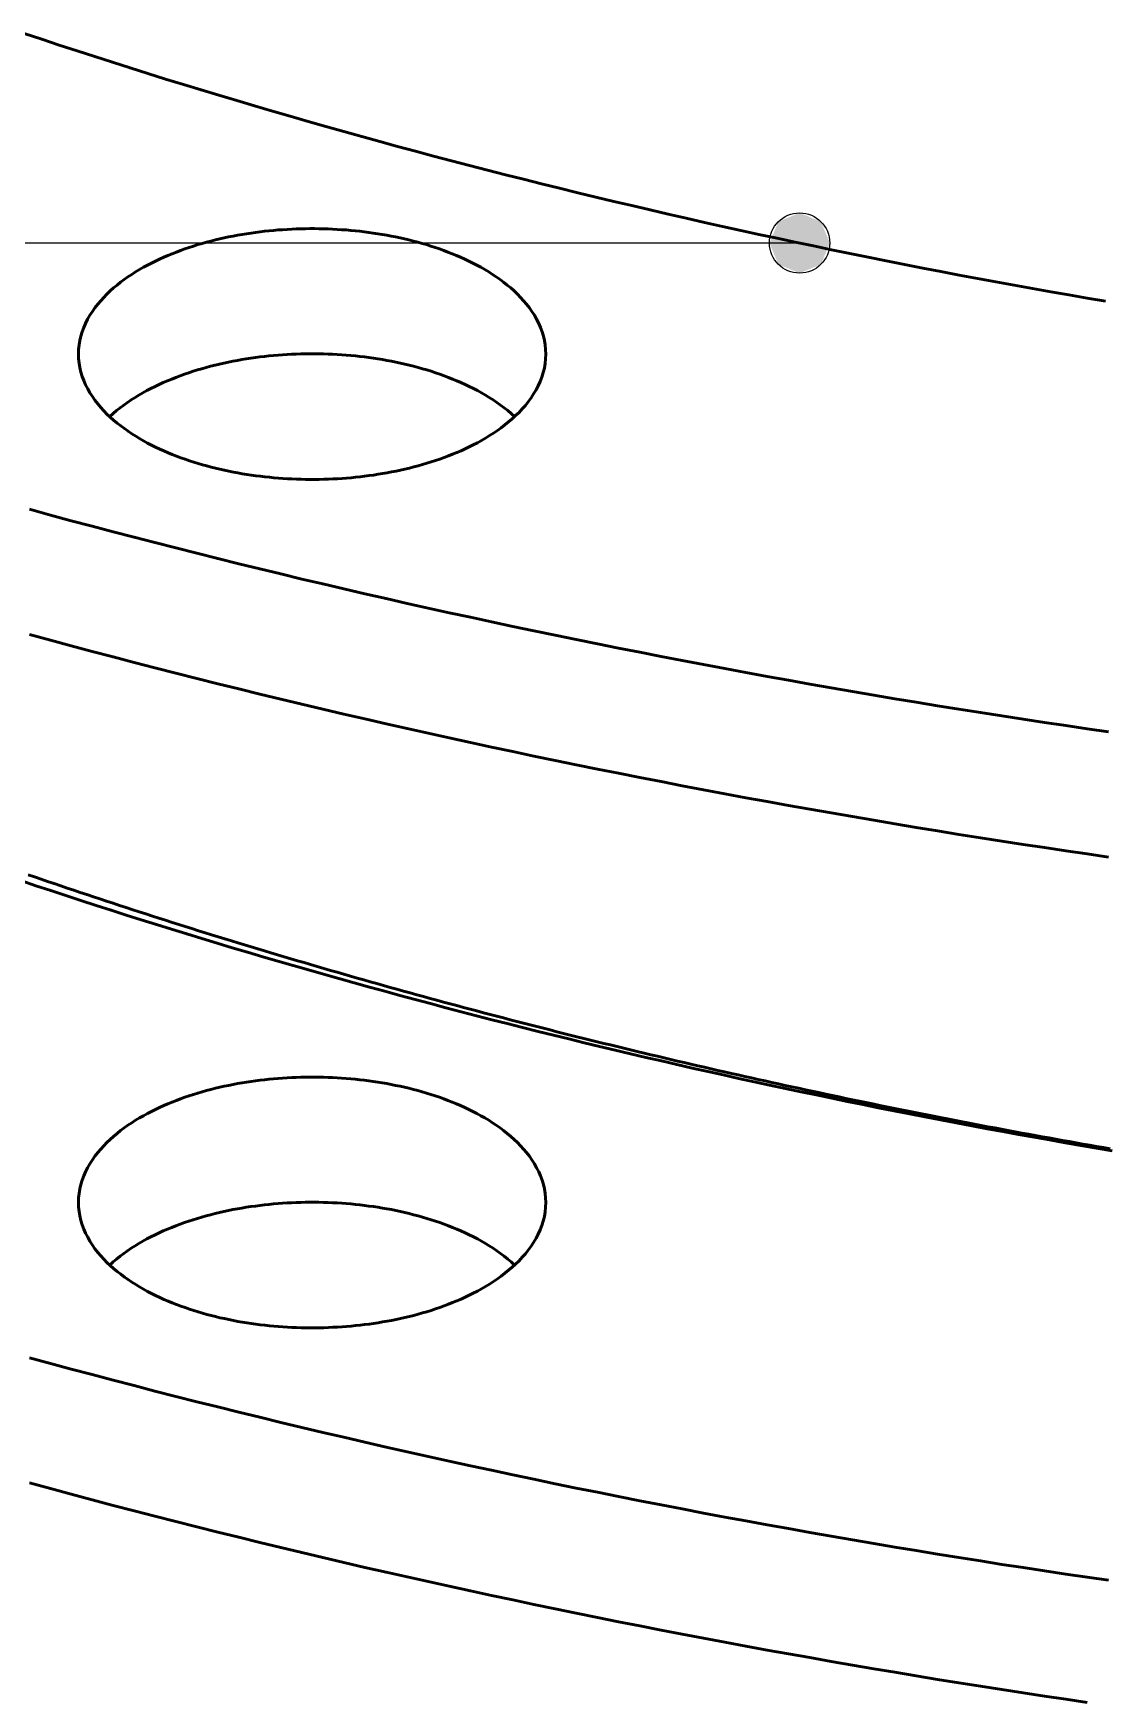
# Model space of a CAD drawing. Header units: millimetres. Extents: x 0 to 841, y 0 to 594.
# Drawn here: x 269.26 to 297.67, y 286.25 to 330.49 of the extents above; entities that cross this region are included whole.
import ezdxf

# ---------------------------------------------------------------- set-up
doc = ezdxf.new("R2010")
doc.units = ezdxf.units.MM
for name, color, linetype, lineweight in [('ACH', 7, 'CONTINUOUS', 13), ('COTA', 7, 'CONTINUOUS', 25), ('FINA', 7, 'CONTINUOUS', 25), ('VIS', 7, 'CONTINUOUS', 50)]:
    doc.layers.add(name, color=color, linetype=linetype, lineweight=lineweight)

msp = doc.modelspace()

# ---------------------------------------------------------------- hatches: boundary and pattern name
at = {"layer": 'ACH'}
h = msp.add_hatch(color=7, dxfattribs=at)
h.dxf.hatch_style = 1
h.paths.add_polyline_path([(290.384, 324.93), (290.149, 325.496), (289.584, 325.73), (289.018, 325.496), (288.784, 324.93), (289.018, 324.364), (289.584, 324.13), (290.149, 324.364)])

# ---------------------------------------------------------------- linework, layer by layer
at = {"layer": 'COTA'}
msp.add_line((289.584, 324.93), (97.44, 324.93), dxfattribs=at)
msp.add_circle((289.584, 324.93), 0.8, dxfattribs=at)
at = {"layer": 'FINA'}
for points in [[(269.009, 330.494), (269.477, 330.338), (269.945, 330.183), (270.414, 330.03), (270.883, 329.877), (271.352, 329.727), (271.822, 329.577), (272.293, 329.429), (272.764, 329.282), (273.235, 329.137), (273.706, 328.993), (274.178, 328.85), (274.651, 328.709), (275.124, 328.568), (275.597, 328.43), (276.071, 328.292), (276.545, 328.156), (277.019, 328.021), (277.494, 327.887), (277.969, 327.755), (278.444, 327.624), (278.92, 327.494), (279.396, 327.366), (279.872, 327.238), (280.349, 327.112), (280.826, 326.988), (281.304, 326.864), (281.782, 326.742), (282.26, 326.621), (282.738, 326.501), (283.217, 326.383), (283.696, 326.265), (284.175, 326.149), (284.655, 326.034), (285.134, 325.921), (285.615, 325.808), (286.095, 325.697), (286.576, 325.587), (287.057, 325.478), (287.538, 325.371), (288.02, 325.265), (288.502, 325.159), (288.984, 325.055), (289.466, 324.953), (289.949, 324.851), (290.431, 324.751), (290.914, 324.651), (291.398, 324.553), (291.881, 324.456), (292.365, 324.361), (292.849, 324.266), (293.333, 324.173), (293.818, 324.08), (294.302, 323.989), (294.787, 323.899), (295.272, 323.81), (295.758, 323.723), (296.243, 323.636), (296.729, 323.551), (297.215, 323.467), (297.701, 323.384)], [(269.009, 330.494), (269.477, 330.338), (269.945, 330.183), (270.414, 330.03), (270.883, 329.877), (271.352, 329.727), (271.822, 329.577), (272.293, 329.429), (272.764, 329.282), (273.235, 329.137), (273.706, 328.993), (274.178, 328.85), (274.651, 328.709), (275.124, 328.568), (275.597, 328.43), (276.071, 328.292), (276.545, 328.156), (277.019, 328.021), (277.494, 327.887), (277.969, 327.755), (278.444, 327.624), (278.92, 327.494), (279.396, 327.366), (279.872, 327.238), (280.349, 327.112), (280.826, 326.988), (281.304, 326.864), (281.782, 326.742), (282.26, 326.621), (282.738, 326.501), (283.217, 326.383), (283.696, 326.265), (284.175, 326.149), (284.655, 326.034), (285.134, 325.921), (285.615, 325.808), (286.095, 325.697), (286.576, 325.587), (287.057, 325.478), (287.538, 325.371), (288.02, 325.265), (288.502, 325.159), (288.984, 325.055), (289.466, 324.953), (289.949, 324.851), (290.431, 324.751), (290.914, 324.651), (291.398, 324.553), (291.881, 324.456), (292.365, 324.361), (292.849, 324.266), (293.333, 324.173), (293.818, 324.08), (294.302, 323.989), (294.787, 323.899), (295.272, 323.81), (295.758, 323.723), (296.243, 323.636), (296.729, 323.551), (297.215, 323.467), (297.701, 323.384)], [(270.453, 321.983), (270.457, 322.104), (270.469, 322.224), (270.489, 322.342), (270.517, 322.46), (270.552, 322.575), (270.594, 322.688), (270.642, 322.798), (270.696, 322.906), (270.756, 323.011), (270.821, 323.112), (270.89, 323.211), (270.964, 323.306), (271.042, 323.398), (271.123, 323.487), (271.207, 323.574), (271.294, 323.657), (271.384, 323.737), (271.476, 323.815), (271.571, 323.889), (271.667, 323.961), (271.766, 324.031), (271.866, 324.098), (271.968, 324.163), (272.071, 324.225), (272.175, 324.285), (272.281, 324.343), (272.388, 324.399), (272.496, 324.452), (272.605, 324.504), (272.714, 324.553), (272.825, 324.601), (272.937, 324.647), (273.049, 324.691), (273.162, 324.733), (273.275, 324.774), (273.389, 324.813), (273.504, 324.85), (273.619, 324.886), (273.735, 324.919), (273.851, 324.952), (273.967, 324.983), (274.084, 325.012), (274.201, 325.04), (274.319, 325.066), (274.437, 325.091), (274.555, 325.115), (274.673, 325.137), (274.792, 325.158), (274.911, 325.177), (275.03, 325.195), (275.149, 325.212), (275.269, 325.227), (275.389, 325.241), (275.509, 325.254), (275.629, 325.265), (275.749, 325.276), (275.869, 325.284), (275.989, 325.292), (276.109, 325.298), (276.23, 325.303), (276.35, 325.307), (276.471, 325.31), (276.591, 325.311), (276.712, 325.311), (276.832, 325.31), (276.953, 325.307), (277.073, 325.303), (277.194, 325.298), (277.314, 325.292), (277.434, 325.284), (277.554, 325.276), (277.675, 325.265), (277.794, 325.254), (277.914, 325.241), (278.034, 325.227), (278.154, 325.212), (278.273, 325.195), (278.392, 325.177), (278.511, 325.158), (278.63, 325.137), (278.748, 325.115), (278.866, 325.091), (278.984, 325.066), (279.102, 325.04), (279.219, 325.012), (279.336, 324.983), (279.452, 324.952), (279.569, 324.919), (279.684, 324.886), (279.799, 324.85), (279.914, 324.813), (280.028, 324.774), (280.142, 324.733), (280.254, 324.691), (280.367, 324.647), (280.478, 324.601), (280.589, 324.553), (280.698, 324.504), (280.807, 324.452), (280.915, 324.399), (281.022, 324.343), (281.128, 324.285), (281.232, 324.225), (281.335, 324.163), (281.437, 324.098), (281.537, 324.031), (281.636, 323.961), (281.732, 323.889), (281.827, 323.815), (281.919, 323.737), (282.009, 323.657), (282.096, 323.574), (282.18, 323.487), (282.261, 323.398), (282.339, 323.306), (282.413, 323.211), (282.482, 323.112), (282.547, 323.011), (282.607, 322.906), (282.661, 322.798), (282.709, 322.688), (282.751, 322.575), (282.786, 322.46), (282.814, 322.342), (282.834, 322.224), (282.846, 322.104), (282.85, 321.983)], [(281.034, 319.63), (280.927, 319.574), (280.82, 319.52), (280.711, 319.468), (280.601, 319.418), (280.49, 319.37), (280.379, 319.324), (280.266, 319.28), (280.153, 319.238), (280.04, 319.197), (279.926, 319.158), (279.811, 319.12), (279.696, 319.085), (279.58, 319.05), (279.464, 319.018), (279.347, 318.987), (279.23, 318.957), (279.113, 318.929), (278.995, 318.903), (278.877, 318.877), (278.759, 318.854), (278.64, 318.831), (278.522, 318.811), (278.403, 318.791), (278.283, 318.773), (278.164, 318.756), (278.044, 318.741), (277.924, 318.726), (277.804, 318.714), (277.684, 318.702), (277.564, 318.692), (277.444, 318.683), (277.323, 318.675), (277.203, 318.669), (277.082, 318.664), (276.962, 318.66), (276.841, 318.657), (276.721, 318.656), (276.6, 318.656), (276.479, 318.657), (276.359, 318.659), (276.238, 318.663), (276.117, 318.668), (275.997, 318.674), (275.877, 318.682), (275.756, 318.69), (275.636, 318.7), (275.516, 318.712), (275.396, 318.724), (275.276, 318.738), (275.156, 318.754), (275.037, 318.77), (274.918, 318.788), (274.799, 318.808), (274.68, 318.828), (274.561, 318.85), (274.443, 318.874), (274.325, 318.899), (274.207, 318.925), (274.09, 318.953), (273.973, 318.982), (273.856, 319.013), (273.74, 319.046), (273.624, 319.079), (273.509, 319.115), (273.394, 319.152), (273.28, 319.191), (273.166, 319.232), (273.053, 319.274), (272.941, 319.318), (272.829, 319.364), (272.718, 319.411), (272.608, 319.461), (272.499, 319.513), (272.391, 319.566), (272.284, 319.622), (272.178, 319.68), (272.074, 319.74), (271.97, 319.802), (271.868, 319.867), (271.768, 319.934), (271.67, 320.003), (271.573, 320.076), (271.478, 320.15), (271.386, 320.228), (271.296, 320.308), (271.208, 320.391), (271.124, 320.478), (271.043, 320.567), (270.965, 320.659), (270.891, 320.755), (270.822, 320.853), (270.757, 320.955), (270.697, 321.06), (270.643, 321.167), (270.594, 321.278), (270.552, 321.391), (270.517, 321.506), (270.49, 321.624), (270.47, 321.743), (270.457, 321.863), (270.453, 321.983)], [(271.281, 320.322), (271.37, 320.403), (271.463, 320.481), (271.557, 320.557), (271.654, 320.629), (271.752, 320.7), (271.852, 320.767), (271.954, 320.832), (272.058, 320.895), (272.162, 320.956), (272.268, 321.014), (272.375, 321.07), (272.483, 321.124), (272.592, 321.176), (272.703, 321.226), (272.813, 321.274), (272.925, 321.32), (273.038, 321.365), (273.151, 321.407), (273.265, 321.448), (273.379, 321.487), (273.494, 321.525), (273.609, 321.561), (273.725, 321.595), (273.842, 321.627), (273.959, 321.659), (274.076, 321.688), (274.193, 321.716), (274.311, 321.743), (274.43, 321.768), (274.548, 321.792), (274.667, 321.814), (274.786, 321.835), (274.905, 321.854), (275.025, 321.872), (275.145, 321.889), (275.265, 321.905), (275.385, 321.919), (275.505, 321.932), (275.625, 321.943), (275.746, 321.953), (275.866, 321.962), (275.987, 321.97), (276.108, 321.976), (276.228, 321.981), (276.349, 321.985), (276.47, 321.988), (276.591, 321.989), (276.712, 321.989), (276.833, 321.988), (276.954, 321.985), (277.075, 321.981), (277.195, 321.976), (277.316, 321.97), (277.437, 321.962), (277.557, 321.953), (277.678, 321.943), (277.798, 321.932), (277.918, 321.919), (278.038, 321.905), (278.158, 321.889), (278.278, 321.872), (278.398, 321.854), (278.517, 321.835), (278.636, 321.814), (278.755, 321.792), (278.873, 321.768), (278.992, 321.743), (279.11, 321.716), (279.227, 321.688), (279.344, 321.659), (279.461, 321.627), (279.578, 321.595), (279.694, 321.561), (279.809, 321.525), (279.924, 321.487), (280.038, 321.448), (280.152, 321.407), (280.265, 321.365), (280.378, 321.32), (280.49, 321.274), (280.6, 321.226), (280.711, 321.176), (280.82, 321.124), (280.928, 321.07), (281.035, 321.014), (281.141, 320.956), (281.246, 320.895), (281.349, 320.832), (281.451, 320.767), (281.551, 320.7), (281.649, 320.629), (281.746, 320.557), (281.84, 320.481), (281.933, 320.403), (282.022, 320.322)], [(282.85, 321.983), (282.845, 321.859), (282.832, 321.735), (282.811, 321.612), (282.781, 321.49), (282.744, 321.371), (282.699, 321.255), (282.648, 321.141), (282.59, 321.031), (282.527, 320.923), (282.458, 320.819), (282.384, 320.718), (282.307, 320.621), (282.225, 320.527), (282.139, 320.436), (282.05, 320.348), (281.958, 320.264), (281.864, 320.182), (281.767, 320.104), (281.668, 320.028), (281.566, 319.956), (281.463, 319.885), (281.358, 319.818), (281.252, 319.753), (281.144, 319.69), (281.034, 319.63)], [(269.156, 317.862), (269.709, 317.711), (270.263, 317.561), (270.817, 317.413), (271.371, 317.267), (271.926, 317.122), (272.481, 316.978), (273.037, 316.836), (273.593, 316.695), (274.149, 316.556), (274.705, 316.418), (275.262, 316.282), (275.82, 316.147), (276.377, 316.013), (276.935, 315.881), (277.494, 315.751), (278.052, 315.621), (278.611, 315.493), (279.171, 315.367), (279.73, 315.242), (280.29, 315.118), (280.851, 314.996), (281.411, 314.875), (281.972, 314.755), (282.533, 314.637), (283.095, 314.521), (283.656, 314.405), (284.218, 314.291), (284.781, 314.178), (285.343, 314.067), (285.906, 313.957), (286.469, 313.848), (287.032, 313.741), (287.596, 313.635), (288.16, 313.531), (288.724, 313.427), (289.288, 313.326), (289.853, 313.225), (290.417, 313.126), (290.982, 313.028), (291.548, 312.931), (292.113, 312.836), (292.679, 312.742), (293.245, 312.649), (293.811, 312.558), (294.377, 312.468), (294.944, 312.379), (295.51, 312.292), (296.077, 312.206), (296.644, 312.121), (297.212, 312.037), (297.779, 311.955)], [(269.156, 314.54), (269.709, 314.389), (270.263, 314.239), (270.817, 314.091), (271.371, 313.945), (271.926, 313.8), (272.481, 313.656), (273.037, 313.514), (273.593, 313.373), (274.149, 313.234), (274.705, 313.096), (275.262, 312.96), (275.82, 312.825), (276.377, 312.691), (276.935, 312.559), (277.494, 312.429), (278.052, 312.299), (278.611, 312.171), (279.171, 312.045), (279.73, 311.92), (280.29, 311.796), (280.851, 311.674), (281.411, 311.553), (281.972, 311.433), (282.533, 311.315), (283.095, 311.198), (283.656, 311.083), (284.218, 310.969), (284.781, 310.856), (285.343, 310.745), (285.906, 310.635), (286.469, 310.526), (287.032, 310.419), (287.596, 310.313), (288.16, 310.209), (288.724, 310.105), (289.288, 310.004), (289.853, 309.903), (290.417, 309.804), (290.982, 309.706), (291.548, 309.609), (292.113, 309.514), (292.679, 309.42), (293.245, 309.327), (293.811, 309.236), (294.377, 309.146), (294.944, 309.057), (295.51, 308.97), (296.077, 308.884), (296.644, 308.799), (297.212, 308.715), (297.779, 308.633)], [(268.921, 308.008), (269.319, 307.874), (269.718, 307.742), (270.118, 307.61), (270.518, 307.48), (270.918, 307.35), (271.318, 307.222), (271.719, 307.094), (272.12, 306.967), (272.521, 306.842), (272.923, 306.717), (273.325, 306.593), (273.727, 306.471), (274.129, 306.349), (274.532, 306.228), (274.935, 306.108), (275.339, 305.989), (275.742, 305.871), (276.146, 305.754), (276.551, 305.638), (276.955, 305.523), (277.36, 305.409), (277.765, 305.296), (278.17, 305.183), (278.576, 305.072), (278.981, 304.961), (279.387, 304.852), (279.794, 304.743), (280.2, 304.636), (280.607, 304.529), (281.014, 304.423), (281.421, 304.318), (281.829, 304.214), (282.236, 304.111), (282.644, 304.008), (283.052, 303.907), (283.461, 303.807), (283.869, 303.707), (284.278, 303.608), (284.687, 303.511), (285.096, 303.414), (285.506, 303.318), (285.915, 303.223), (286.325, 303.128), (286.735, 303.035), (287.145, 302.943), (287.556, 302.851), (287.966, 302.76), (288.377, 302.67), (288.788, 302.581), (289.2, 302.493), (289.611, 302.406), (290.022, 302.319), (290.434, 302.234), (290.846, 302.149), (291.258, 302.065), (291.67, 301.982), (292.083, 301.9), (292.496, 301.819), (292.908, 301.738), (293.321, 301.659), (293.734, 301.58), (294.148, 301.502), (294.561, 301.425), (294.975, 301.349), (295.388, 301.273), (295.802, 301.199), (296.216, 301.125), (296.63, 301.052), (297.045, 300.98), (297.459, 300.909), (297.874, 300.838)], [(269.115, 308.164), (269.288, 308.105), (269.461, 308.046), (269.634, 307.987), (269.807, 307.928), (269.981, 307.869), (270.154, 307.81), (270.327, 307.752), (270.501, 307.694), (270.674, 307.636), (270.848, 307.578), (271.022, 307.521), (271.196, 307.463), (271.369, 307.406), (271.543, 307.349), (271.717, 307.292), (271.891, 307.236), (272.065, 307.179), (272.24, 307.123), (272.414, 307.067), (272.588, 307.011), (272.762, 306.956), (272.937, 306.9), (273.111, 306.845), (273.286, 306.79), (273.46, 306.735), (273.635, 306.68), (273.81, 306.626), (273.984, 306.572), (274.159, 306.517), (274.334, 306.463), (274.509, 306.41), (274.684, 306.356), (274.859, 306.303), (275.034, 306.249), (275.209, 306.196), (275.384, 306.144), (275.56, 306.091), (275.735, 306.039), (275.91, 305.986), (276.086, 305.934), (276.261, 305.882), (276.437, 305.831), (276.612, 305.779), (276.788, 305.728), (276.964, 305.676), (277.139, 305.626), (277.315, 305.575), (277.491, 305.524), (277.667, 305.474), (277.843, 305.423), (278.019, 305.373), (278.195, 305.323), (278.371, 305.274), (278.547, 305.224), (278.724, 305.175), (278.9, 305.126), (279.076, 305.077), (279.252, 305.028), (279.429, 304.979), (279.605, 304.931), (279.782, 304.882), (279.958, 304.834), (280.135, 304.786), (280.312, 304.739), (280.488, 304.691), (280.665, 304.644), (280.842, 304.597), (281.019, 304.549), (281.196, 304.503), (281.373, 304.456), (281.55, 304.409), (281.727, 304.363), (281.904, 304.317), (282.081, 304.271), (282.258, 304.225), (282.435, 304.18), (282.613, 304.134), (282.79, 304.089), (282.967, 304.044), (283.145, 303.999), (283.322, 303.954), (283.499, 303.91), (283.677, 303.865), (283.855, 303.821), (284.032, 303.777), (284.21, 303.733), (284.388, 303.689), (284.565, 303.646), (284.743, 303.602), (284.921, 303.559), (285.099, 303.516), (285.277, 303.473), (285.455, 303.431), (285.633, 303.388), (285.811, 303.346), (285.989, 303.304), (286.167, 303.262), (286.345, 303.22), (286.523, 303.178), (286.701, 303.137), (286.88, 303.096), (287.058, 303.054), (287.236, 303.013), (287.415, 302.973), (287.593, 302.932), (287.772, 302.892), (287.95, 302.851), (288.129, 302.811), (288.307, 302.771), (288.486, 302.731), (288.665, 302.692), (288.843, 302.652), (289.022, 302.613), (289.201, 302.574), (289.38, 302.535), (289.558, 302.496), (289.737, 302.458), (289.916, 302.419), (290.095, 302.381), (290.274, 302.343), (290.453, 302.305), (290.632, 302.267), (290.811, 302.23), (290.99, 302.192), (291.17, 302.155), (291.349, 302.118), (291.528, 302.081), (291.707, 302.044), (291.887, 302.007), (292.066, 301.971), (292.245, 301.935), (292.425, 301.899), (292.604, 301.863), (292.784, 301.827), (292.963, 301.791), (293.143, 301.756), (293.322, 301.72), (293.502, 301.685), (293.681, 301.65), (293.861, 301.616), (294.041, 301.581), (294.22, 301.546), (294.4, 301.512), (294.58, 301.478), (294.76, 301.444), (294.94, 301.41), (295.119, 301.377), (295.299, 301.343), (295.479, 301.31), (295.659, 301.276), (295.839, 301.243), (296.019, 301.211), (296.199, 301.178), (296.379, 301.145), (296.559, 301.113), (296.74, 301.081), (296.92, 301.049), (297.1, 301.017), (297.28, 300.985), (297.46, 300.954), (297.641, 300.922), (297.821, 300.891)], [(270.453, 299.467), (270.457, 299.588), (270.469, 299.708), (270.489, 299.826), (270.517, 299.944), (270.552, 300.059), (270.594, 300.172), (270.642, 300.282), (270.696, 300.39), (270.756, 300.495), (270.821, 300.596), (270.89, 300.695), (270.964, 300.79), (271.042, 300.882), (271.123, 300.971), (271.207, 301.058), (271.294, 301.141), (271.384, 301.221), (271.476, 301.299), (271.571, 301.373), (271.667, 301.445), (271.766, 301.515), (271.866, 301.582), (271.968, 301.647), (272.071, 301.709), (272.175, 301.769), (272.281, 301.827), (272.388, 301.883), (272.496, 301.936), (272.605, 301.988), (272.714, 302.037), (272.825, 302.085), (272.937, 302.131), (273.049, 302.175), (273.162, 302.217), (273.275, 302.258), (273.389, 302.297), (273.504, 302.334), (273.619, 302.37), (273.735, 302.403), (273.851, 302.436), (273.967, 302.467), (274.084, 302.496), (274.201, 302.524), (274.319, 302.55), (274.437, 302.575), (274.555, 302.599), (274.673, 302.621), (274.792, 302.642), (274.911, 302.661), (275.03, 302.679), (275.149, 302.696), (275.269, 302.711), (275.389, 302.725), (275.509, 302.738), (275.629, 302.749), (275.749, 302.76), (275.869, 302.768), (275.989, 302.776), (276.109, 302.782), (276.23, 302.787), (276.35, 302.791), (276.471, 302.794), (276.591, 302.795), (276.712, 302.795), (276.832, 302.794), (276.953, 302.791), (277.073, 302.787), (277.194, 302.782), (277.314, 302.776), (277.434, 302.768), (277.554, 302.76), (277.675, 302.749), (277.794, 302.738), (277.914, 302.725), (278.034, 302.711), (278.154, 302.696), (278.273, 302.679), (278.392, 302.661), (278.511, 302.642), (278.63, 302.621), (278.748, 302.599), (278.866, 302.575), (278.984, 302.55), (279.102, 302.524), (279.219, 302.496), (279.336, 302.467), (279.452, 302.436), (279.569, 302.403), (279.684, 302.37), (279.799, 302.334), (279.914, 302.297), (280.028, 302.258), (280.142, 302.217), (280.254, 302.175), (280.367, 302.131), (280.478, 302.085), (280.589, 302.037), (280.698, 301.988), (280.807, 301.936), (280.915, 301.883), (281.022, 301.827), (281.128, 301.769), (281.232, 301.709), (281.335, 301.647), (281.437, 301.582), (281.537, 301.515), (281.636, 301.445), (281.732, 301.373), (281.827, 301.299), (281.919, 301.221), (282.009, 301.141), (282.096, 301.058), (282.18, 300.971), (282.261, 300.882), (282.339, 300.79), (282.413, 300.695), (282.482, 300.596), (282.547, 300.495), (282.607, 300.39), (282.661, 300.282), (282.709, 300.172), (282.751, 300.059), (282.786, 299.944), (282.814, 299.826), (282.834, 299.708), (282.846, 299.588), (282.85, 299.467)], [(281.034, 297.114), (280.927, 297.058), (280.82, 297.004), (280.711, 296.952), (280.601, 296.902), (280.49, 296.854), (280.379, 296.808), (280.266, 296.764), (280.153, 296.721), (280.04, 296.681), (279.926, 296.642), (279.811, 296.604), (279.696, 296.568), (279.58, 296.534), (279.464, 296.502), (279.347, 296.471), (279.23, 296.441), (279.113, 296.413), (278.995, 296.387), (278.877, 296.361), (278.759, 296.338), (278.64, 296.315), (278.522, 296.295), (278.403, 296.275), (278.283, 296.257), (278.164, 296.24), (278.044, 296.225), (277.924, 296.21), (277.804, 296.198), (277.684, 296.186), (277.564, 296.176), (277.444, 296.167), (277.323, 296.159), (277.203, 296.153), (277.082, 296.147), (276.962, 296.144), (276.841, 296.141), (276.721, 296.14), (276.6, 296.14), (276.479, 296.141), (276.359, 296.143), (276.238, 296.147), (276.117, 296.152), (275.997, 296.158), (275.877, 296.166), (275.756, 296.174), (275.636, 296.184), (275.516, 296.196), (275.396, 296.208), (275.276, 296.222), (275.156, 296.238), (275.037, 296.254), (274.918, 296.272), (274.799, 296.292), (274.68, 296.312), (274.561, 296.334), (274.443, 296.358), (274.325, 296.383), (274.207, 296.409), (274.09, 296.437), (273.973, 296.466), (273.856, 296.497), (273.74, 296.53), (273.624, 296.563), (273.509, 296.599), (273.394, 296.636), (273.28, 296.675), (273.166, 296.715), (273.053, 296.758), (272.941, 296.802), (272.829, 296.848), (272.718, 296.895), (272.608, 296.945), (272.499, 296.997), (272.391, 297.05), (272.284, 297.106), (272.178, 297.164), (272.074, 297.224), (271.97, 297.286), (271.868, 297.351), (271.768, 297.418), (271.67, 297.487), (271.573, 297.56), (271.478, 297.634), (271.386, 297.712), (271.296, 297.792), (271.208, 297.875), (271.124, 297.962), (271.043, 298.051), (270.965, 298.143), (270.891, 298.239), (270.822, 298.337), (270.757, 298.439), (270.697, 298.544), (270.643, 298.651), (270.594, 298.762), (270.552, 298.875), (270.517, 298.99), (270.49, 299.108), (270.47, 299.227), (270.457, 299.347), (270.453, 299.467)], [(271.281, 297.806), (271.37, 297.887), (271.463, 297.965), (271.557, 298.041), (271.654, 298.113), (271.752, 298.184), (271.852, 298.251), (271.954, 298.316), (272.058, 298.379), (272.162, 298.44), (272.268, 298.498), (272.375, 298.554), (272.483, 298.608), (272.592, 298.66), (272.703, 298.71), (272.813, 298.758), (272.925, 298.804), (273.038, 298.849), (273.151, 298.891), (273.265, 298.932), (273.379, 298.971), (273.494, 299.009), (273.609, 299.045), (273.725, 299.079), (273.842, 299.111), (273.959, 299.143), (274.076, 299.172), (274.193, 299.2), (274.311, 299.227), (274.43, 299.252), (274.548, 299.276), (274.667, 299.298), (274.786, 299.319), (274.905, 299.338), (275.025, 299.356), (275.145, 299.373), (275.265, 299.389), (275.385, 299.403), (275.505, 299.416), (275.625, 299.427), (275.746, 299.437), (275.866, 299.446), (275.987, 299.454), (276.108, 299.46), (276.228, 299.465), (276.349, 299.469), (276.47, 299.472), (276.591, 299.473), (276.712, 299.473), (276.833, 299.472), (276.954, 299.469), (277.075, 299.465), (277.195, 299.46), (277.316, 299.454), (277.437, 299.446), (277.557, 299.437), (277.678, 299.427), (277.798, 299.416), (277.918, 299.403), (278.038, 299.389), (278.158, 299.373), (278.278, 299.356), (278.398, 299.338), (278.517, 299.319), (278.636, 299.298), (278.755, 299.276), (278.873, 299.252), (278.992, 299.227), (279.11, 299.2), (279.227, 299.172), (279.344, 299.143), (279.461, 299.111), (279.578, 299.079), (279.694, 299.045), (279.809, 299.009), (279.924, 298.971), (280.038, 298.932), (280.152, 298.891), (280.265, 298.849), (280.378, 298.804), (280.49, 298.758), (280.6, 298.71), (280.711, 298.66), (280.82, 298.608), (280.928, 298.554), (281.035, 298.498), (281.141, 298.44), (281.246, 298.379), (281.349, 298.316), (281.451, 298.251), (281.551, 298.184), (281.649, 298.113), (281.746, 298.041), (281.84, 297.965), (281.933, 297.887), (282.022, 297.806)], [(282.85, 299.467), (282.845, 299.343), (282.832, 299.218), (282.811, 299.096), (282.781, 298.974), (282.744, 298.855), (282.699, 298.739), (282.648, 298.625), (282.59, 298.515), (282.527, 298.407), (282.458, 298.303), (282.384, 298.202), (282.307, 298.105), (282.225, 298.011), (282.139, 297.92), (282.05, 297.832), (281.958, 297.748), (281.864, 297.666), (281.767, 297.588), (281.668, 297.512), (281.566, 297.44), (281.463, 297.369), (281.358, 297.302), (281.252, 297.237), (281.144, 297.174), (281.034, 297.114)], [(269.156, 295.346), (269.709, 295.195), (270.263, 295.045), (270.817, 294.897), (271.371, 294.751), (271.926, 294.606), (272.481, 294.462), (273.037, 294.32), (273.593, 294.179), (274.149, 294.04), (274.705, 293.902), (275.262, 293.766), (275.82, 293.631), (276.377, 293.497), (276.935, 293.365), (277.494, 293.235), (278.052, 293.105), (278.611, 292.977), (279.171, 292.851), (279.73, 292.726), (280.29, 292.602), (280.851, 292.48), (281.411, 292.359), (281.972, 292.239), (282.533, 292.121), (283.095, 292.004), (283.656, 291.889), (284.218, 291.775), (284.781, 291.662), (285.343, 291.551), (285.906, 291.441), (286.469, 291.332), (287.032, 291.225), (287.596, 291.119), (288.16, 291.015), (288.724, 290.911), (289.288, 290.81), (289.853, 290.709), (290.417, 290.61), (290.982, 290.512), (291.548, 290.415), (292.113, 290.32), (292.679, 290.226), (293.245, 290.133), (293.811, 290.042), (294.377, 289.952), (294.944, 289.863), (295.51, 289.776), (296.077, 289.69), (296.644, 289.605), (297.212, 289.521), (297.779, 289.439)], [(269.156, 292.024), (269.709, 291.873), (270.263, 291.723), (270.817, 291.575), (271.371, 291.429), (271.926, 291.284), (272.481, 291.14), (273.037, 290.998), (273.593, 290.857), (274.149, 290.718), (274.705, 290.58), (275.262, 290.444), (275.82, 290.309), (276.377, 290.175), (276.935, 290.043), (277.494, 289.913), (278.052, 289.783), (278.611, 289.655), (279.171, 289.529), (279.73, 289.404), (280.29, 289.28), (280.851, 289.158), (281.411, 289.037), (281.972, 288.917), (282.533, 288.799), (283.095, 288.682), (283.656, 288.567), (284.218, 288.453), (284.781, 288.34), (285.343, 288.229), (285.906, 288.119), (286.469, 288.01), (287.032, 287.903), (287.596, 287.797), (288.16, 287.693), (288.724, 287.589), (289.288, 287.487), (289.853, 287.387), (290.417, 287.288), (290.982, 287.19), (291.548, 287.093), (292.113, 286.998), (292.679, 286.904), (293.245, 286.811), (293.811, 286.72), (294.377, 286.63), (294.944, 286.541), (295.51, 286.454), (296.077, 286.368), (296.644, 286.283), (297.212, 286.199)]]:
    msp.add_lwpolyline(points, dxfattribs=at)
at = {"layer": 'VIS'}
for points in [[(269.009, 330.494), (269.477, 330.338), (269.945, 330.183), (270.414, 330.03), (270.883, 329.877), (271.352, 329.727), (271.822, 329.577), (272.293, 329.429), (272.764, 329.282), (273.235, 329.137), (273.706, 328.993), (274.178, 328.85), (274.651, 328.709), (275.124, 328.568), (275.597, 328.43), (276.071, 328.292), (276.545, 328.156), (277.019, 328.021), (277.494, 327.887), (277.969, 327.755), (278.444, 327.624), (278.92, 327.494), (279.396, 327.366), (279.872, 327.238), (280.349, 327.112), (280.826, 326.988), (281.304, 326.864), (281.782, 326.742), (282.26, 326.621), (282.738, 326.501), (283.217, 326.383), (283.696, 326.265), (284.175, 326.149), (284.655, 326.034), (285.134, 325.921), (285.615, 325.808), (286.095, 325.697), (286.576, 325.587), (287.057, 325.478), (287.538, 325.371), (288.02, 325.265), (288.502, 325.159), (288.984, 325.055), (289.466, 324.953), (289.949, 324.851), (290.431, 324.751), (290.914, 324.651), (291.398, 324.553), (291.881, 324.456), (292.365, 324.361), (292.849, 324.266), (293.333, 324.173), (293.818, 324.08), (294.302, 323.989), (294.787, 323.899), (295.272, 323.81), (295.758, 323.723), (296.243, 323.636), (296.729, 323.551), (297.215, 323.467), (297.701, 323.384)], [(269.009, 330.494), (269.477, 330.338), (269.945, 330.183), (270.414, 330.03), (270.883, 329.877), (271.352, 329.727), (271.822, 329.577), (272.293, 329.429), (272.764, 329.282), (273.235, 329.137), (273.706, 328.993), (274.178, 328.85), (274.651, 328.709), (275.124, 328.568), (275.597, 328.43), (276.071, 328.292), (276.545, 328.156), (277.019, 328.021), (277.494, 327.887), (277.969, 327.755), (278.444, 327.624), (278.92, 327.494), (279.396, 327.366), (279.872, 327.238), (280.349, 327.112), (280.826, 326.988), (281.304, 326.864), (281.782, 326.742), (282.26, 326.621), (282.738, 326.501), (283.217, 326.383), (283.696, 326.265), (284.175, 326.149), (284.655, 326.034), (285.134, 325.921), (285.615, 325.808), (286.095, 325.697), (286.576, 325.587), (287.057, 325.478), (287.538, 325.371), (288.02, 325.265), (288.502, 325.159), (288.984, 325.055), (289.466, 324.953), (289.949, 324.851), (290.431, 324.751), (290.914, 324.651), (291.398, 324.553), (291.881, 324.456), (292.365, 324.361), (292.849, 324.266), (293.333, 324.173), (293.818, 324.08), (294.302, 323.989), (294.787, 323.899), (295.272, 323.81), (295.758, 323.723), (296.243, 323.636), (296.729, 323.551), (297.215, 323.467), (297.701, 323.384)], [(270.453, 321.983), (270.457, 322.104), (270.469, 322.224), (270.489, 322.342), (270.517, 322.46), (270.552, 322.575), (270.594, 322.688), (270.642, 322.798), (270.696, 322.906), (270.756, 323.011), (270.821, 323.112), (270.89, 323.211), (270.964, 323.306), (271.042, 323.398), (271.123, 323.487), (271.207, 323.574), (271.294, 323.657), (271.384, 323.737), (271.476, 323.815), (271.571, 323.889), (271.667, 323.961), (271.766, 324.031), (271.866, 324.098), (271.968, 324.163), (272.071, 324.225), (272.175, 324.285), (272.281, 324.343), (272.388, 324.399), (272.496, 324.452), (272.605, 324.504), (272.714, 324.553), (272.825, 324.601), (272.937, 324.647), (273.049, 324.691), (273.162, 324.733), (273.275, 324.774), (273.389, 324.813), (273.504, 324.85), (273.619, 324.886), (273.735, 324.919), (273.851, 324.952), (273.967, 324.983), (274.084, 325.012), (274.201, 325.04), (274.319, 325.066), (274.437, 325.091), (274.555, 325.115), (274.673, 325.137), (274.792, 325.158), (274.911, 325.177), (275.03, 325.195), (275.149, 325.212), (275.269, 325.227), (275.389, 325.241), (275.509, 325.254), (275.629, 325.265), (275.749, 325.276), (275.869, 325.284), (275.989, 325.292), (276.109, 325.298), (276.23, 325.303), (276.35, 325.307), (276.471, 325.31), (276.591, 325.311), (276.712, 325.311), (276.832, 325.31), (276.953, 325.307), (277.073, 325.303), (277.194, 325.298), (277.314, 325.292), (277.434, 325.284), (277.554, 325.276), (277.675, 325.265), (277.794, 325.254), (277.914, 325.241), (278.034, 325.227), (278.154, 325.212), (278.273, 325.195), (278.392, 325.177), (278.511, 325.158), (278.63, 325.137), (278.748, 325.115), (278.866, 325.091), (278.984, 325.066), (279.102, 325.04), (279.219, 325.012), (279.336, 324.983), (279.452, 324.952), (279.569, 324.919), (279.684, 324.886), (279.799, 324.85), (279.914, 324.813), (280.028, 324.774), (280.142, 324.733), (280.254, 324.691), (280.367, 324.647), (280.478, 324.601), (280.589, 324.553), (280.698, 324.504), (280.807, 324.452), (280.915, 324.399), (281.022, 324.343), (281.128, 324.285), (281.232, 324.225), (281.335, 324.163), (281.437, 324.098), (281.537, 324.031), (281.636, 323.961), (281.732, 323.889), (281.827, 323.815), (281.919, 323.737), (282.009, 323.657), (282.096, 323.574), (282.18, 323.487), (282.261, 323.398), (282.339, 323.306), (282.413, 323.211), (282.482, 323.112), (282.547, 323.011), (282.607, 322.906), (282.661, 322.798), (282.709, 322.688), (282.751, 322.575), (282.786, 322.46), (282.814, 322.342), (282.834, 322.224), (282.846, 322.104), (282.85, 321.983)], [(281.034, 319.63), (280.927, 319.574), (280.82, 319.52), (280.711, 319.468), (280.601, 319.418), (280.49, 319.37), (280.379, 319.324), (280.266, 319.28), (280.153, 319.238), (280.04, 319.197), (279.926, 319.158), (279.811, 319.12), (279.696, 319.085), (279.58, 319.05), (279.464, 319.018), (279.347, 318.987), (279.23, 318.957), (279.113, 318.929), (278.995, 318.903), (278.877, 318.877), (278.759, 318.854), (278.64, 318.831), (278.522, 318.811), (278.403, 318.791), (278.283, 318.773), (278.164, 318.756), (278.044, 318.741), (277.924, 318.726), (277.804, 318.714), (277.684, 318.702), (277.564, 318.692), (277.444, 318.683), (277.323, 318.675), (277.203, 318.669), (277.082, 318.664), (276.962, 318.66), (276.841, 318.657), (276.721, 318.656), (276.6, 318.656), (276.479, 318.657), (276.359, 318.659), (276.238, 318.663), (276.117, 318.668), (275.997, 318.674), (275.877, 318.682), (275.756, 318.69), (275.636, 318.7), (275.516, 318.712), (275.396, 318.724), (275.276, 318.738), (275.156, 318.754), (275.037, 318.77), (274.918, 318.788), (274.799, 318.808), (274.68, 318.828), (274.561, 318.85), (274.443, 318.874), (274.325, 318.899), (274.207, 318.925), (274.09, 318.953), (273.973, 318.982), (273.856, 319.013), (273.74, 319.046), (273.624, 319.079), (273.509, 319.115), (273.394, 319.152), (273.28, 319.191), (273.166, 319.232), (273.053, 319.274), (272.941, 319.318), (272.829, 319.364), (272.718, 319.411), (272.608, 319.461), (272.499, 319.513), (272.391, 319.566), (272.284, 319.622), (272.178, 319.68), (272.074, 319.74), (271.97, 319.802), (271.868, 319.867), (271.768, 319.934), (271.67, 320.003), (271.573, 320.076), (271.478, 320.15), (271.386, 320.228), (271.296, 320.308), (271.208, 320.391), (271.124, 320.478), (271.043, 320.567), (270.965, 320.659), (270.891, 320.755), (270.822, 320.853), (270.757, 320.955), (270.697, 321.06), (270.643, 321.167), (270.594, 321.278), (270.552, 321.391), (270.517, 321.506), (270.49, 321.624), (270.47, 321.743), (270.457, 321.863), (270.453, 321.983)], [(271.281, 320.322), (271.37, 320.403), (271.463, 320.481), (271.557, 320.557), (271.654, 320.629), (271.752, 320.7), (271.852, 320.767), (271.954, 320.832), (272.058, 320.895), (272.162, 320.956), (272.268, 321.014), (272.375, 321.07), (272.483, 321.124), (272.592, 321.176), (272.703, 321.226), (272.813, 321.274), (272.925, 321.32), (273.038, 321.365), (273.151, 321.407), (273.265, 321.448), (273.379, 321.487), (273.494, 321.525), (273.609, 321.561), (273.725, 321.595), (273.842, 321.627), (273.959, 321.659), (274.076, 321.688), (274.193, 321.716), (274.311, 321.743), (274.43, 321.768), (274.548, 321.792), (274.667, 321.814), (274.786, 321.835), (274.905, 321.854), (275.025, 321.872), (275.145, 321.889), (275.265, 321.905), (275.385, 321.919), (275.505, 321.932), (275.625, 321.943), (275.746, 321.953), (275.866, 321.962), (275.987, 321.97), (276.108, 321.976), (276.228, 321.981), (276.349, 321.985), (276.47, 321.988), (276.591, 321.989), (276.712, 321.989), (276.833, 321.988), (276.954, 321.985), (277.075, 321.981), (277.195, 321.976), (277.316, 321.97), (277.437, 321.962), (277.557, 321.953), (277.678, 321.943), (277.798, 321.932), (277.918, 321.919), (278.038, 321.905), (278.158, 321.889), (278.278, 321.872), (278.398, 321.854), (278.517, 321.835), (278.636, 321.814), (278.755, 321.792), (278.873, 321.768), (278.992, 321.743), (279.11, 321.716), (279.227, 321.688), (279.344, 321.659), (279.461, 321.627), (279.578, 321.595), (279.694, 321.561), (279.809, 321.525), (279.924, 321.487), (280.038, 321.448), (280.152, 321.407), (280.265, 321.365), (280.378, 321.32), (280.49, 321.274), (280.6, 321.226), (280.711, 321.176), (280.82, 321.124), (280.928, 321.07), (281.035, 321.014), (281.141, 320.956), (281.246, 320.895), (281.349, 320.832), (281.451, 320.767), (281.551, 320.7), (281.649, 320.629), (281.746, 320.557), (281.84, 320.481), (281.933, 320.403), (282.022, 320.322)], [(282.85, 321.983), (282.845, 321.859), (282.832, 321.735), (282.811, 321.612), (282.781, 321.49), (282.744, 321.371), (282.699, 321.255), (282.648, 321.141), (282.59, 321.031), (282.527, 320.923), (282.458, 320.819), (282.384, 320.718), (282.307, 320.621), (282.225, 320.527), (282.139, 320.436), (282.05, 320.348), (281.958, 320.264), (281.864, 320.182), (281.767, 320.104), (281.668, 320.028), (281.566, 319.956), (281.463, 319.885), (281.358, 319.818), (281.252, 319.753), (281.144, 319.69), (281.034, 319.63)], [(269.156, 317.862), (269.709, 317.711), (270.263, 317.561), (270.817, 317.413), (271.371, 317.267), (271.926, 317.122), (272.481, 316.978), (273.037, 316.836), (273.593, 316.695), (274.149, 316.556), (274.705, 316.418), (275.262, 316.282), (275.82, 316.147), (276.377, 316.013), (276.935, 315.881), (277.494, 315.751), (278.052, 315.621), (278.611, 315.493), (279.171, 315.367), (279.73, 315.242), (280.29, 315.118), (280.851, 314.996), (281.411, 314.875), (281.972, 314.755), (282.533, 314.637), (283.095, 314.521), (283.656, 314.405), (284.218, 314.291), (284.781, 314.178), (285.343, 314.067), (285.906, 313.957), (286.469, 313.848), (287.032, 313.741), (287.596, 313.635), (288.16, 313.531), (288.724, 313.427), (289.288, 313.326), (289.853, 313.225), (290.417, 313.126), (290.982, 313.028), (291.548, 312.931), (292.113, 312.836), (292.679, 312.742), (293.245, 312.649), (293.811, 312.558), (294.377, 312.468), (294.944, 312.379), (295.51, 312.292), (296.077, 312.206), (296.644, 312.121), (297.212, 312.037), (297.779, 311.955)], [(269.156, 314.54), (269.709, 314.389), (270.263, 314.239), (270.817, 314.091), (271.371, 313.945), (271.926, 313.8), (272.481, 313.656), (273.037, 313.514), (273.593, 313.373), (274.149, 313.234), (274.705, 313.096), (275.262, 312.96), (275.82, 312.825), (276.377, 312.691), (276.935, 312.559), (277.494, 312.429), (278.052, 312.299), (278.611, 312.171), (279.171, 312.045), (279.73, 311.92), (280.29, 311.796), (280.851, 311.674), (281.411, 311.553), (281.972, 311.433), (282.533, 311.315), (283.095, 311.198), (283.656, 311.083), (284.218, 310.969), (284.781, 310.856), (285.343, 310.745), (285.906, 310.635), (286.469, 310.526), (287.032, 310.419), (287.596, 310.313), (288.16, 310.209), (288.724, 310.105), (289.288, 310.004), (289.853, 309.903), (290.417, 309.804), (290.982, 309.706), (291.548, 309.609), (292.113, 309.514), (292.679, 309.42), (293.245, 309.327), (293.811, 309.236), (294.377, 309.146), (294.944, 309.057), (295.51, 308.97), (296.077, 308.884), (296.644, 308.799), (297.212, 308.715), (297.779, 308.633)], [(268.921, 308.008), (269.319, 307.874), (269.718, 307.742), (270.118, 307.61), (270.518, 307.48), (270.918, 307.35), (271.318, 307.222), (271.719, 307.094), (272.12, 306.967), (272.521, 306.842), (272.923, 306.717), (273.325, 306.593), (273.727, 306.471), (274.129, 306.349), (274.532, 306.228), (274.935, 306.108), (275.339, 305.989), (275.742, 305.871), (276.146, 305.754), (276.551, 305.638), (276.955, 305.523), (277.36, 305.409), (277.765, 305.296), (278.17, 305.183), (278.576, 305.072), (278.981, 304.961), (279.387, 304.852), (279.794, 304.743), (280.2, 304.636), (280.607, 304.529), (281.014, 304.423), (281.421, 304.318), (281.829, 304.214), (282.236, 304.111), (282.644, 304.008), (283.052, 303.907), (283.461, 303.807), (283.869, 303.707), (284.278, 303.608), (284.687, 303.511), (285.096, 303.414), (285.506, 303.318), (285.915, 303.223), (286.325, 303.128), (286.735, 303.035), (287.145, 302.943), (287.556, 302.851), (287.966, 302.76), (288.377, 302.67), (288.788, 302.581), (289.2, 302.493), (289.611, 302.406), (290.022, 302.319), (290.434, 302.234), (290.846, 302.149), (291.258, 302.065), (291.67, 301.982), (292.083, 301.9), (292.496, 301.819), (292.908, 301.738), (293.321, 301.659), (293.734, 301.58), (294.148, 301.502), (294.561, 301.425), (294.975, 301.349), (295.388, 301.273), (295.802, 301.199), (296.216, 301.125), (296.63, 301.052), (297.045, 300.98), (297.459, 300.909), (297.874, 300.838)], [(269.115, 308.164), (269.288, 308.105), (269.461, 308.046), (269.634, 307.987), (269.807, 307.928), (269.981, 307.869), (270.154, 307.81), (270.327, 307.752), (270.501, 307.694), (270.674, 307.636), (270.848, 307.578), (271.022, 307.521), (271.196, 307.463), (271.369, 307.406), (271.543, 307.349), (271.717, 307.292), (271.891, 307.236), (272.065, 307.179), (272.24, 307.123), (272.414, 307.067), (272.588, 307.011), (272.762, 306.956), (272.937, 306.9), (273.111, 306.845), (273.286, 306.79), (273.46, 306.735), (273.635, 306.68), (273.81, 306.626), (273.984, 306.572), (274.159, 306.517), (274.334, 306.463), (274.509, 306.41), (274.684, 306.356), (274.859, 306.303), (275.034, 306.249), (275.209, 306.196), (275.384, 306.144), (275.56, 306.091), (275.735, 306.039), (275.91, 305.986), (276.086, 305.934), (276.261, 305.882), (276.437, 305.831), (276.612, 305.779), (276.788, 305.728), (276.964, 305.676), (277.139, 305.626), (277.315, 305.575), (277.491, 305.524), (277.667, 305.474), (277.843, 305.423), (278.019, 305.373), (278.195, 305.323), (278.371, 305.274), (278.547, 305.224), (278.724, 305.175), (278.9, 305.126), (279.076, 305.077), (279.252, 305.028), (279.429, 304.979), (279.605, 304.931), (279.782, 304.882), (279.958, 304.834), (280.135, 304.786), (280.312, 304.739), (280.488, 304.691), (280.665, 304.644), (280.842, 304.597), (281.019, 304.549), (281.196, 304.503), (281.373, 304.456), (281.55, 304.409), (281.727, 304.363), (281.904, 304.317), (282.081, 304.271), (282.258, 304.225), (282.435, 304.18), (282.613, 304.134), (282.79, 304.089), (282.967, 304.044), (283.145, 303.999), (283.322, 303.954), (283.499, 303.91), (283.677, 303.865), (283.855, 303.821), (284.032, 303.777), (284.21, 303.733), (284.388, 303.689), (284.565, 303.646), (284.743, 303.602), (284.921, 303.559), (285.099, 303.516), (285.277, 303.473), (285.455, 303.431), (285.633, 303.388), (285.811, 303.346), (285.989, 303.304), (286.167, 303.262), (286.345, 303.22), (286.523, 303.178), (286.701, 303.137), (286.88, 303.096), (287.058, 303.054), (287.236, 303.013), (287.415, 302.973), (287.593, 302.932), (287.772, 302.892), (287.95, 302.851), (288.129, 302.811), (288.307, 302.771), (288.486, 302.731), (288.665, 302.692), (288.843, 302.652), (289.022, 302.613), (289.201, 302.574), (289.38, 302.535), (289.558, 302.496), (289.737, 302.458), (289.916, 302.419), (290.095, 302.381), (290.274, 302.343), (290.453, 302.305), (290.632, 302.267), (290.811, 302.23), (290.99, 302.192), (291.17, 302.155), (291.349, 302.118), (291.528, 302.081), (291.707, 302.044), (291.887, 302.007), (292.066, 301.971), (292.245, 301.935), (292.425, 301.899), (292.604, 301.863), (292.784, 301.827), (292.963, 301.791), (293.143, 301.756), (293.322, 301.72), (293.502, 301.685), (293.681, 301.65), (293.861, 301.616), (294.041, 301.581), (294.22, 301.546), (294.4, 301.512), (294.58, 301.478), (294.76, 301.444), (294.94, 301.41), (295.119, 301.377), (295.299, 301.343), (295.479, 301.31), (295.659, 301.276), (295.839, 301.243), (296.019, 301.211), (296.199, 301.178), (296.379, 301.145), (296.559, 301.113), (296.74, 301.081), (296.92, 301.049), (297.1, 301.017), (297.28, 300.985), (297.46, 300.954), (297.641, 300.922), (297.821, 300.891)], [(270.453, 299.467), (270.457, 299.588), (270.469, 299.708), (270.489, 299.826), (270.517, 299.944), (270.552, 300.059), (270.594, 300.172), (270.642, 300.282), (270.696, 300.39), (270.756, 300.495), (270.821, 300.596), (270.89, 300.695), (270.964, 300.79), (271.042, 300.882), (271.123, 300.971), (271.207, 301.058), (271.294, 301.141), (271.384, 301.221), (271.476, 301.299), (271.571, 301.373), (271.667, 301.445), (271.766, 301.515), (271.866, 301.582), (271.968, 301.647), (272.071, 301.709), (272.175, 301.769), (272.281, 301.827), (272.388, 301.883), (272.496, 301.936), (272.605, 301.988), (272.714, 302.037), (272.825, 302.085), (272.937, 302.131), (273.049, 302.175), (273.162, 302.217), (273.275, 302.258), (273.389, 302.297), (273.504, 302.334), (273.619, 302.37), (273.735, 302.403), (273.851, 302.436), (273.967, 302.467), (274.084, 302.496), (274.201, 302.524), (274.319, 302.55), (274.437, 302.575), (274.555, 302.599), (274.673, 302.621), (274.792, 302.642), (274.911, 302.661), (275.03, 302.679), (275.149, 302.696), (275.269, 302.711), (275.389, 302.725), (275.509, 302.738), (275.629, 302.749), (275.749, 302.76), (275.869, 302.768), (275.989, 302.776), (276.109, 302.782), (276.23, 302.787), (276.35, 302.791), (276.471, 302.794), (276.591, 302.795), (276.712, 302.795), (276.832, 302.794), (276.953, 302.791), (277.073, 302.787), (277.194, 302.782), (277.314, 302.776), (277.434, 302.768), (277.554, 302.76), (277.675, 302.749), (277.794, 302.738), (277.914, 302.725), (278.034, 302.711), (278.154, 302.696), (278.273, 302.679), (278.392, 302.661), (278.511, 302.642), (278.63, 302.621), (278.748, 302.599), (278.866, 302.575), (278.984, 302.55), (279.102, 302.524), (279.219, 302.496), (279.336, 302.467), (279.452, 302.436), (279.569, 302.403), (279.684, 302.37), (279.799, 302.334), (279.914, 302.297), (280.028, 302.258), (280.142, 302.217), (280.254, 302.175), (280.367, 302.131), (280.478, 302.085), (280.589, 302.037), (280.698, 301.988), (280.807, 301.936), (280.915, 301.883), (281.022, 301.827), (281.128, 301.769), (281.232, 301.709), (281.335, 301.647), (281.437, 301.582), (281.537, 301.515), (281.636, 301.445), (281.732, 301.373), (281.827, 301.299), (281.919, 301.221), (282.009, 301.141), (282.096, 301.058), (282.18, 300.971), (282.261, 300.882), (282.339, 300.79), (282.413, 300.695), (282.482, 300.596), (282.547, 300.495), (282.607, 300.39), (282.661, 300.282), (282.709, 300.172), (282.751, 300.059), (282.786, 299.944), (282.814, 299.826), (282.834, 299.708), (282.846, 299.588), (282.85, 299.467)], [(281.034, 297.114), (280.927, 297.058), (280.82, 297.004), (280.711, 296.952), (280.601, 296.902), (280.49, 296.854), (280.379, 296.808), (280.266, 296.764), (280.153, 296.721), (280.04, 296.681), (279.926, 296.642), (279.811, 296.604), (279.696, 296.568), (279.58, 296.534), (279.464, 296.502), (279.347, 296.471), (279.23, 296.441), (279.113, 296.413), (278.995, 296.387), (278.877, 296.361), (278.759, 296.338), (278.64, 296.315), (278.522, 296.295), (278.403, 296.275), (278.283, 296.257), (278.164, 296.24), (278.044, 296.225), (277.924, 296.21), (277.804, 296.198), (277.684, 296.186), (277.564, 296.176), (277.444, 296.167), (277.323, 296.159), (277.203, 296.153), (277.082, 296.147), (276.962, 296.144), (276.841, 296.141), (276.721, 296.14), (276.6, 296.14), (276.479, 296.141), (276.359, 296.143), (276.238, 296.147), (276.117, 296.152), (275.997, 296.158), (275.877, 296.166), (275.756, 296.174), (275.636, 296.184), (275.516, 296.196), (275.396, 296.208), (275.276, 296.222), (275.156, 296.238), (275.037, 296.254), (274.918, 296.272), (274.799, 296.292), (274.68, 296.312), (274.561, 296.334), (274.443, 296.358), (274.325, 296.383), (274.207, 296.409), (274.09, 296.437), (273.973, 296.466), (273.856, 296.497), (273.74, 296.53), (273.624, 296.563), (273.509, 296.599), (273.394, 296.636), (273.28, 296.675), (273.166, 296.715), (273.053, 296.758), (272.941, 296.802), (272.829, 296.848), (272.718, 296.895), (272.608, 296.945), (272.499, 296.997), (272.391, 297.05), (272.284, 297.106), (272.178, 297.164), (272.074, 297.224), (271.97, 297.286), (271.868, 297.351), (271.768, 297.418), (271.67, 297.487), (271.573, 297.56), (271.478, 297.634), (271.386, 297.712), (271.296, 297.792), (271.208, 297.875), (271.124, 297.962), (271.043, 298.051), (270.965, 298.143), (270.891, 298.239), (270.822, 298.337), (270.757, 298.439), (270.697, 298.544), (270.643, 298.651), (270.594, 298.762), (270.552, 298.875), (270.517, 298.99), (270.49, 299.108), (270.47, 299.227), (270.457, 299.347), (270.453, 299.467)], [(271.281, 297.806), (271.37, 297.887), (271.463, 297.965), (271.557, 298.041), (271.654, 298.113), (271.752, 298.184), (271.852, 298.251), (271.954, 298.316), (272.058, 298.379), (272.162, 298.44), (272.268, 298.498), (272.375, 298.554), (272.483, 298.608), (272.592, 298.66), (272.703, 298.71), (272.813, 298.758), (272.925, 298.804), (273.038, 298.849), (273.151, 298.891), (273.265, 298.932), (273.379, 298.971), (273.494, 299.009), (273.609, 299.045), (273.725, 299.079), (273.842, 299.111), (273.959, 299.143), (274.076, 299.172), (274.193, 299.2), (274.311, 299.227), (274.43, 299.252), (274.548, 299.276), (274.667, 299.298), (274.786, 299.319), (274.905, 299.338), (275.025, 299.356), (275.145, 299.373), (275.265, 299.389), (275.385, 299.403), (275.505, 299.416), (275.625, 299.427), (275.746, 299.437), (275.866, 299.446), (275.987, 299.454), (276.108, 299.46), (276.228, 299.465), (276.349, 299.469), (276.47, 299.472), (276.591, 299.473), (276.712, 299.473), (276.833, 299.472), (276.954, 299.469), (277.075, 299.465), (277.195, 299.46), (277.316, 299.454), (277.437, 299.446), (277.557, 299.437), (277.678, 299.427), (277.798, 299.416), (277.918, 299.403), (278.038, 299.389), (278.158, 299.373), (278.278, 299.356), (278.398, 299.338), (278.517, 299.319), (278.636, 299.298), (278.755, 299.276), (278.873, 299.252), (278.992, 299.227), (279.11, 299.2), (279.227, 299.172), (279.344, 299.143), (279.461, 299.111), (279.578, 299.079), (279.694, 299.045), (279.809, 299.009), (279.924, 298.971), (280.038, 298.932), (280.152, 298.891), (280.265, 298.849), (280.378, 298.804), (280.49, 298.758), (280.6, 298.71), (280.711, 298.66), (280.82, 298.608), (280.928, 298.554), (281.035, 298.498), (281.141, 298.44), (281.246, 298.379), (281.349, 298.316), (281.451, 298.251), (281.551, 298.184), (281.649, 298.113), (281.746, 298.041), (281.84, 297.965), (281.933, 297.887), (282.022, 297.806)], [(282.85, 299.467), (282.845, 299.343), (282.832, 299.218), (282.811, 299.096), (282.781, 298.974), (282.744, 298.855), (282.699, 298.739), (282.648, 298.625), (282.59, 298.515), (282.527, 298.407), (282.458, 298.303), (282.384, 298.202), (282.307, 298.105), (282.225, 298.011), (282.139, 297.92), (282.05, 297.832), (281.958, 297.748), (281.864, 297.666), (281.767, 297.588), (281.668, 297.512), (281.566, 297.44), (281.463, 297.369), (281.358, 297.302), (281.252, 297.237), (281.144, 297.174), (281.034, 297.114)], [(269.156, 295.346), (269.709, 295.195), (270.263, 295.045), (270.817, 294.897), (271.371, 294.751), (271.926, 294.606), (272.481, 294.462), (273.037, 294.32), (273.593, 294.179), (274.149, 294.04), (274.705, 293.902), (275.262, 293.766), (275.82, 293.631), (276.377, 293.497), (276.935, 293.365), (277.494, 293.235), (278.052, 293.105), (278.611, 292.977), (279.171, 292.851), (279.73, 292.726), (280.29, 292.602), (280.851, 292.48), (281.411, 292.359), (281.972, 292.239), (282.533, 292.121), (283.095, 292.004), (283.656, 291.889), (284.218, 291.775), (284.781, 291.662), (285.343, 291.551), (285.906, 291.441), (286.469, 291.332), (287.032, 291.225), (287.596, 291.119), (288.16, 291.015), (288.724, 290.911), (289.288, 290.81), (289.853, 290.709), (290.417, 290.61), (290.982, 290.512), (291.548, 290.415), (292.113, 290.32), (292.679, 290.226), (293.245, 290.133), (293.811, 290.042), (294.377, 289.952), (294.944, 289.863), (295.51, 289.776), (296.077, 289.69), (296.644, 289.605), (297.212, 289.521), (297.779, 289.439)], [(269.156, 292.024), (269.709, 291.873), (270.263, 291.723), (270.817, 291.575), (271.371, 291.429), (271.926, 291.284), (272.481, 291.14), (273.037, 290.998), (273.593, 290.857), (274.149, 290.718), (274.705, 290.58), (275.262, 290.444), (275.82, 290.309), (276.377, 290.175), (276.935, 290.043), (277.494, 289.913), (278.052, 289.783), (278.611, 289.655), (279.171, 289.529), (279.73, 289.404), (280.29, 289.28), (280.851, 289.158), (281.411, 289.037), (281.972, 288.917), (282.533, 288.799), (283.095, 288.682), (283.656, 288.567), (284.218, 288.453), (284.781, 288.34), (285.343, 288.229), (285.906, 288.119), (286.469, 288.01), (287.032, 287.903), (287.596, 287.797), (288.16, 287.693), (288.724, 287.589), (289.288, 287.487), (289.853, 287.387), (290.417, 287.288), (290.982, 287.19), (291.548, 287.093), (292.113, 286.998), (292.679, 286.904), (293.245, 286.811), (293.811, 286.72), (294.377, 286.63), (294.944, 286.541), (295.51, 286.454), (296.077, 286.368), (296.644, 286.283), (297.212, 286.199)]]:
    msp.add_lwpolyline(points, dxfattribs=at)

doc.saveas('drawing.dxf')
